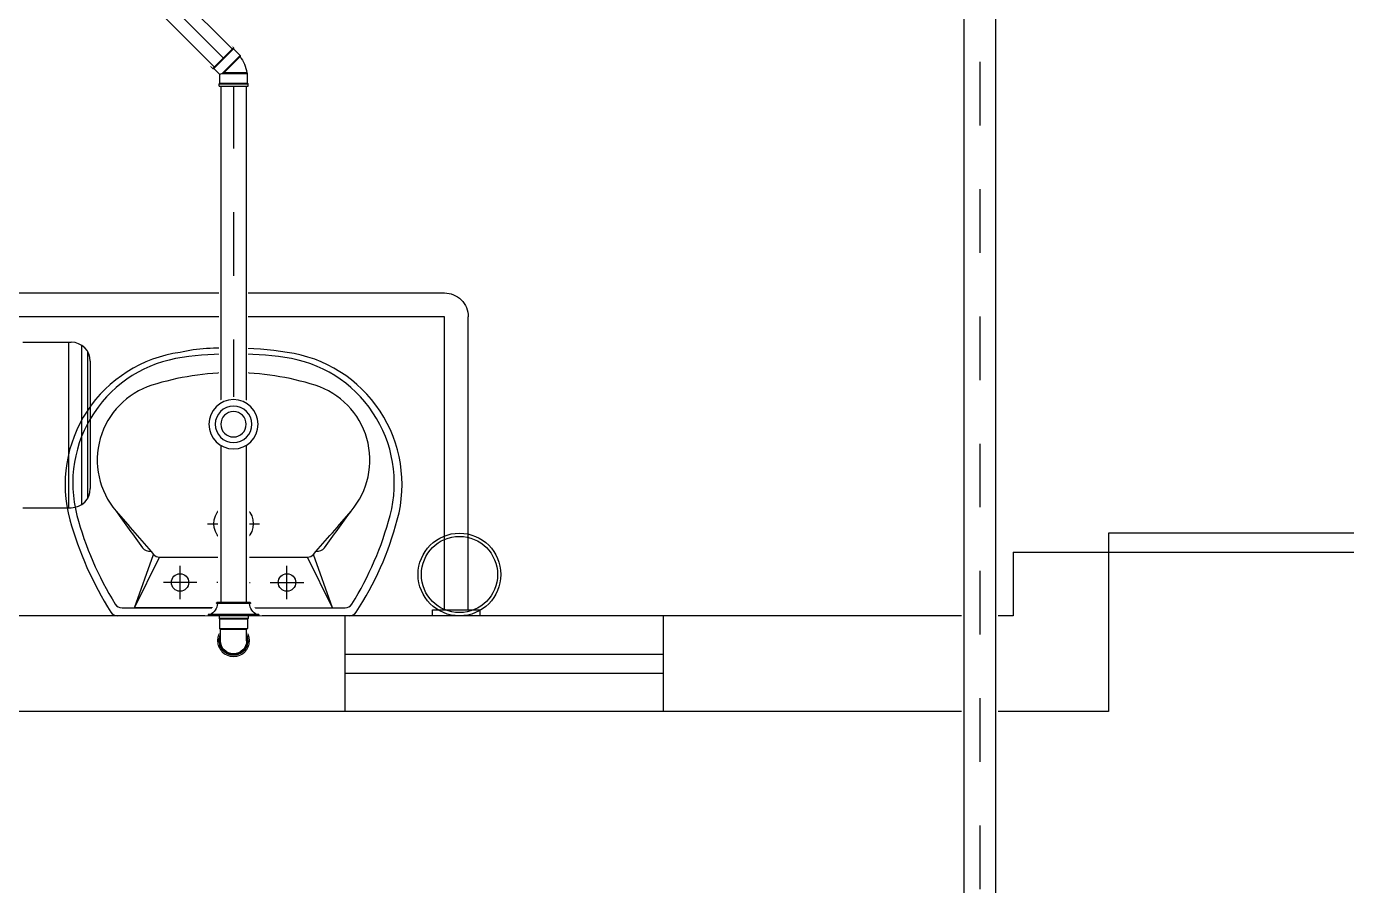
# Model space of a CAD drawing. Header units: inches. Extents: x 542787 to 543192, y 9574025 to 9574373.
# Drawn here: x 543043.391 to 543045.465, y 9574108.026 to 9574109.376 of the extents above; entities that cross this region are included whole.
import ezdxf
from ezdxf.enums import TextEntityAlignment as Align

# ---------------------------------------------------------------- set-up
doc = ezdxf.new("R2010")
doc.units = ezdxf.units.IN
doc.header["$MEASUREMENT"] = 0
doc.linetypes.add('DASHDOT', pattern=[1, 0.5, -0.25, 0, -0.25])
doc.linetypes.add('HIDDEN2', pattern=[4.7625, 3.175, -1.5875])
for name, color, linetype in [('EIXO', 8, 'Continuous'), ('I-ARQ', 8, 'Continuous'), ('I-ESGOTO', 6, 'Continuous'), ('TINTERNO', 8, 'Continuous')]:
    doc.layers.add(name, color=color, linetype=linetype)
doc.styles.add('25', font='ROMANS.SHX', dxfattribs={"width": 0.7, "height": 0.05})

# ---------------------------------------------------------------- blocks, each defined once
blk = doc.blocks.new('*U169')
at = {"color": 2}
blk.add_wipeout([(0.0285, 0), (0.0285, -5.0637), (-0.0285, -5.0637), (-0.0285, 0)], dxfattribs=at)
for p, q in [((-0.025, 0), (-0.025, -5.0637)), ((0.025, 0), (0.025, -5.0637))]:
    blk.add_line(p, q)
at = {"layer": 'EIXO', "linetype": 'DASHDOT', "ltscale": 0.01}
blk.add_line((0, 0), (0, -5.0637), dxfattribs=at)
blk = doc.blocks.new('*U155')
at = {"color": 2}
blk.add_wipeout([(-0.0228, 0), (-0.0228, 0.8137), (0.0228, 0.8137), (0.0228, 0)], dxfattribs=at)
for p, q in [((-0.02, 0), (-0.02, 0.8137)), ((0.02, 0), (0.02, 0.8137))]:
    blk.add_line(p, q)
at = {"layer": 'EIXO', "linetype": 'DASHDOT', "ltscale": 0.01}
blk.add_line((0, 0), (0, 0.8137), dxfattribs=at)
blk = doc.blocks.new('*U92')
at = {"color": 2}
blk.add_wipeout([(0.0171, 0.0222), (0.0183, 0.0234), (0.0333, 0.0234), (0.0343, 0.0244), (0.039, 0.0244), (0.039, -0.0244), (0.0343, -0.0244), (0.0333, -0.0234), (0.0183, -0.0234), (0.0171, -0.0222), (0.0101, -0.0222), (0.0049, -0.0239), (-0.0057, -0.0237), (-0.0159, -0.0185), (-0.0209, -0.0126), (-0.024, -0.0041), (-0.0242, 0.0027), (-0.0222, 0.01), (-0.0174, 0.0171), (-0.0132, 0.0205), (-0.0048, 0.0239), (0.0022, 0.0243), (0.0101, 0.0222)], dxfattribs=at)
for p, q in [((0.019, 0.0218), (0.0178, 0.0206)), ((0.019, 0.0126), (0.019, 0.0218)), ((0.034, 0.0218), (0.019, 0.0218)), ((0.035, 0.0228), (0.034, 0.0218)), ((0.039, 0.0228), (0.035, 0.0228)), ((0.035, 0.0228), (0.035, -0.0228)), ((0.039, 0.0228), (0.039, -0.0228)), ((0.0098, 0.0206), (0.0178, 0.0206)), ((0.0178, 0.0206), (0.0178, 0.0143)), ((0.0098, -0.0206), (0.0178, -0.0206)), ((0.0178, -0.0206), (0.0178, -0.0143)), ((0.019, -0.0218), (0.0178, -0.0206)), ((0.019, -0.0126), (0.019, -0.0218)), ((0.034, -0.0218), (0.019, -0.0218)), ((0.035, -0.0228), (0.034, -0.0218)), ((0.039, -0.0228), (0.035, -0.0228))]:
    blk.add_line(p, q)
for radius in [0.0228, 0.02]:
    blk.add_circle((0, 0), radius)
at = {"layer": 'TINTERNO'}
blk.add_line((0.034, 0.0218), (0.034, -0.0218), dxfattribs=at)
blk.add_circle((0, 0), 0.0188, dxfattribs=at)
blk = doc.blocks.new('*U69')
at = {"color": 2}
blk.add_wipeout([(0.0026, 0.0263), (0.0167, 0.0222), (0.0266, 0.0115), (0.0291, -0.0016), (0.0243, -0.0154), (0.0138, -0.0241), (0.0026, -0.0262), (-0.0119, -0.0222), (-0.022, -0.0097), (-0.0237, 0.0006), (-0.0204, 0.0115), (-0.0115, 0.0225)], dxfattribs=at)
blk.add_circle((0.0027, 0), 0.025)
at = {"color": 8, "ltscale": 0.01}
blk.add_circle((0.0027, 0), 0.0233, dxfattribs=at)
for centre, start, end in [((0.0027, 0.0125), 132.0789, 270), ((0.0027, -0.0125), 312.0789, 90)]:
    blk.add_arc(centre, 0.0125, start, end, dxfattribs=at)
blk = doc.blocks.new('*U68')
at = {"color": 2}
blk.add_wipeout([(0.0171, 0.0222), (0.0183, 0.0234), (0.0333, 0.0234), (0.0343, 0.0244), (0.039, 0.0244), (0.039, -0.0244), (0.0343, -0.0244), (0.0333, -0.0234), (0.0183, -0.0234), (0.0171, -0.0222), (0.0101, -0.0222), (0.0049, -0.0239), (-0.0057, -0.0237), (-0.0159, -0.0185), (-0.0209, -0.0126), (-0.024, -0.0041), (-0.0242, 0.0027), (-0.0222, 0.01), (-0.0174, 0.0171), (-0.0132, 0.0205), (-0.0048, 0.0239), (0.0022, 0.0243), (0.0101, 0.0222)], dxfattribs=at)
for p, q in [((0.019, 0.0218), (0.0178, 0.0206)), ((0.034, 0.0218), (0.019, 0.0218)), ((0.035, 0.0228), (0.034, 0.0218)), ((0.039, 0.0228), (0.035, 0.0228)), ((0.039, 0.0228), (0.039, -0.0228)), ((0, 0.0206), (0.0178, 0.0206)), ((0, -0.0206), (0.0178, -0.0206)), ((0.019, -0.0218), (0.0178, -0.0206)), ((0.034, -0.0218), (0.019, -0.0218)), ((0.035, -0.0228), (0.034, -0.0218)), ((0.039, -0.0228), (0.035, -0.0228))]:
    blk.add_line(p, q)
at = {"color": 8}
for p, q in [((0.019, -0.0218), (0.019, 0.0218)), ((0.034, 0.0218), (0.034, -0.0218)), ((0.035, 0.0228), (0.035, -0.0228)), ((0.0178, 0.0206), (0.0178, -0.0206))]:
    blk.add_line(p, q, dxfattribs=at)
blk.add_arc((0, 0), 0.0228, 64.6232, 295.3768, dxfattribs=at)
for radius, start, end in [(0.0218, 70.9009, 289.0991), (0.0206, 90, 270)]:
    blk.add_arc((0, 0), radius, start, end)
blk = doc.blocks.new('SF40B5')
at = {"color": 8, "linetype": 'Continuous'}
for p, q in [((0.0011, 0.04), (0, 0.04)), ((0, 0.04), (0, -0.04)), ((0.0011, 0.04), (0.0011, -0.04)), ((0.0191, 0.0267), (0.0184, 0.0267)), ((0.0184, 0.0267), (0.0184, -0.0267)), ((0.0197, 0.026), (0.0197, -0.026)), ((0.0011, -0.04), (0, -0.04)), ((0.0191, -0.0267), (0.0184, -0.0267))]:
    blk.add_line(p, q, dxfattribs=at)
at = {"linetype": 'Continuous'}
for p, q in [((0.2669, 0.02), (0.0197, 0.02)), ((0.2669, -0.02), (0.0197, -0.02))]:
    blk.add_line(p, q, dxfattribs=at)
for radius in [0.0387, 0.02]:
    blk.add_circle((0.3, 0), radius)
at = {"color": 8}
blk.add_circle((0.3, 0), 0.0287, dxfattribs=at)
at = {"linetype": 'Continuous'}
for centre, start, end in [((0.0187, 0.0443), 201.6148, 268.9949), ((0.0187, -0.0443), 91.0051, 158.3852)]:
    blk.add_arc(centre, 0.019, start, end, dxfattribs=at)
at = {"color": 8, "linetype": 'Continuous'}
for centre, start, end in [((0.0191, 0.026), 0, 90), ((0.0191, -0.026), 270, 0)]:
    blk.add_arc(centre, 0.000667, start, end, dxfattribs=at)
at = {"color": 2}
blk.add_wipeout([(0.0011, 0.0446), (0.0067, 0.0446), (0.0067, 0.0383), (0.0149, 0.0312), (0.0253, 0.0312), (0.0253, 0.0246), (0.2659, 0.0246), (0.2726, 0.0326), (0.2841, 0.0398), (0.2972, 0.0431), (0.3107, 0.0422), (0.3233, 0.0371), (0.3337, 0.0284), (0.3408, 0.017), (0.3441, 0.0038), (0.3432, -0.0097), (0.3382, -0.0222), (0.3295, -0.0326), (0.318, -0.0398), (0.3049, -0.0431), (0.2914, -0.0422), (0.2788, -0.0371), (0.2684, -0.0284), (0.266, -0.0246), (0.0253, -0.0246), (0.0253, -0.0312), (0.0149, -0.0312), (0.0067, -0.0383), (0.0067, -0.0446), (0.0011, -0.0446)], dxfattribs=at)
at = {"color": 8, "linetype": 'Continuous'}
for p, q in [((0.0021, 0.04), (0.0011, 0.04)), ((0.0011, 0.04), (0.0011, -0.04)), ((0.0021, 0.04), (0.0021, -0.04)), ((0.0201, 0.0267), (0.0194, 0.0267)), ((0.0194, 0.0267), (0.0194, -0.0267)), ((0.0208, 0.026), (0.0208, -0.026)), ((0.0021, -0.04), (0.0011, -0.04)), ((0.0201, -0.0267), (0.0194, -0.0267))]:
    blk.add_line(p, q, dxfattribs=at)
at = {"linetype": 'Continuous'}
for p, q in [((0.2679, 0.02), (0.0208, 0.02)), ((0.2679, -0.02), (0.0208, -0.02))]:
    blk.add_line(p, q, dxfattribs=at)
for radius in [0.0387, 0.02]:
    blk.add_circle((0.3011, 0), radius)
at = {"color": 8}
blk.add_circle((0.3011, 0), 0.0287, dxfattribs=at)
at = {"linetype": 'Continuous'}
for centre, start, end in [((0.0198, 0.0443), 201.6148, 268.9949), ((0.0198, -0.0443), 91.0051, 158.3852)]:
    blk.add_arc(centre, 0.019, start, end, dxfattribs=at)
at = {"color": 8, "linetype": 'Continuous'}
for centre, start, end in [((0.0201, 0.026), 0, 90), ((0.0201, -0.026), 270, 0)]:
    blk.add_arc(centre, 0.000667, start, end, dxfattribs=at)
blk = doc.blocks.new('*U93')
at = {"color": 1, "style": '25'}
for tag, flags, p in [('DESCRICAO', 1, (-0.1561, -0.1085)), ('MARCA', 1, (-0.1561, -0.1877)), ('QUANT.', 3, (-0.1561, -0.2718))]:
    blk.add_attdef(tag, text='', height=0.05, dxfattribs=dict(at, flags=flags)).set_placement(p, align=Align.CENTER)
at = {"color": 2}
blk.add_wipeout([(0.0364, 0.0026), (0.0334, -0.0005), (0.032, -0.0005), (0.0229, -0.0095), (0.0229, -0.0224), (0.0239, -0.0234), (0.0239, -0.0277), (-0.0233, -0.0277), (-0.0233, -0.0234), (-0.0223, -0.0224), (-0.0223, -0.0074), (-0.021, -0.0061), (-0.0174, 0.0077), (-0.0106, 0.0191), (-0.0106, 0.0209), (0, 0.0315), (0, 0.0329), (0.0031, 0.0359)], dxfattribs=at)
for p, q in [((0.0008, 0.0311), (-0.0098, 0.0205)), ((0.0036, 0.0354), (0.0008, 0.0326)), ((0.0008, 0.0326), (0.033, 0.0003)), ((0.0008, 0.0326), (0.0008, 0.0311)), ((0.0359, 0.0031), (0.0036, 0.0354)), ((-0.0098, 0.0205), (0.0184, -0.0077)), ((-0.0098, 0.0205), (-0.0098, 0.0188)), ((0.0316, 0.0003), (0.0221, -0.0092)), ((0.033, 0.0003), (0.0316, 0.0003)), ((0.0359, 0.0031), (0.033, 0.0003)), ((-0.0215, -0.0077), (-0.0203, -0.0065)), ((0.0184, -0.0077), (-0.0215, -0.0077)), ((-0.0215, -0.0227), (-0.0215, -0.0077)), ((0.0184, -0.0077), (0.0221, -0.0092)), ((0.0221, -0.0227), (0.0221, -0.0092)), ((-0.0225, -0.0237), (-0.0215, -0.0227)), ((0.0231, -0.0237), (-0.0225, -0.0237)), ((-0.0225, -0.0277), (-0.0225, -0.0237)), ((0.0231, -0.0277), (-0.0225, -0.0277)), ((0.0231, -0.0237), (0.0221, -0.0227)), ((0.0231, -0.0277), (0.0231, -0.0237))]:
    blk.add_line(p, q)
at = {"color": 8}
for p, q in [((0.0008, 0.0311), (0.0316, 0.0003)), ((0.0155, -0.0065), (-0.0098, 0.0188)), ((-0.0203, -0.0065), (0.0155, -0.0065)), ((0.0155, -0.0065), (0.0184, -0.0077)), ((0.0221, -0.0227), (-0.0215, -0.0227))]:
    blk.add_line(p, q, dxfattribs=at)
blk.add_arc((0.0374, -0.0155), 0.0584, 143.9327, 171.0673)
blk = doc.blocks.new('*U178')
at = {"color": 2}
blk.add_wipeout([(0.0161, -0.0161), (-1.5988, -1.631), (-1.631, -1.5988), (-0.0161, 0.0161)], dxfattribs=at)
for p, q in [((-0.0141, 0.0141), (-1.629, -1.6007)), ((0.0141, -0.0141), (-1.6007, -1.629))]:
    blk.add_line(p, q)
at = {"layer": 'EIXO', "linetype": 'DASHDOT', "ltscale": 0.01}
blk.add_line((0, 0), (-1.6149, -1.6149), dxfattribs=at)

msp = doc.modelspace()

# ---------------------------------------------------------------- linework, layer by layer
at = {"layer": 'I-ARQ', "extrusion": (0, 0, -1)}
for p, q in [((543043.3754, 9574108.9576), (543044.0473, 9574108.9576)), ((543044.0473, 9574108.9201), (543043.3754, 9574108.9201)), ((543044.0473, 9574108.4595), (543044.0473, 9574108.9201)), ((543044.0848, 9574108.4595), (543044.0848, 9574108.9201)), ((543044.0285, 9574108.4595), (543044.1035, 9574108.4595)), ((543044.0285, 9574108.4501), (543044.0285, 9574108.4595)), ((543044.1035, 9574108.4501), (543044.1035, 9574108.4595))]:
    msp.add_line(p, q, dxfattribs=at)
at = {"layer": 'I-ARQ'}
for p, q in [((543043.3851, 9574108.8801), (543043.461, 9574108.8801)), ((543043.4566, 9574108.8801), (543043.4566, 9574108.6201)), ((543043.4769, 9574108.8755), (543043.4769, 9574108.6247)), ((543043.4863, 9574108.8662), (543043.4863, 9574108.634)), ((543043.491, 9574108.8501), (543043.491, 9574108.6501)), ((543043.3851, 9574108.6201), (543043.461, 9574108.6201)), ((543046.091, 9574108.5801), (543045.091, 9574108.5801)), ((543045.091, 9574108.5801), (543045.091, 9574108.5501)), ((543044.941, 9574108.5501), (543044.941, 9574108.4501)), ((543044.941, 9574108.5501), (543045.091, 9574108.5501)), ((543045.091, 9574108.5501), (543045.091, 9574108.3001)), ((543045.091, 9574108.5501), (543046.091, 9574108.5501)), ((543044.941, 9574108.4501), (543041.541, 9574108.4501)), ((543043.8982, 9574108.4501), (543043.5338, 9574108.4501)), ((543043.891, 9574108.4501), (543043.891, 9574108.3001)), ((543044.391, 9574108.4501), (543044.391, 9574108.3001)), ((543045.091, 9574108.3001), (543041.396, 9574108.3001))]:
    msp.add_line(p, q, dxfattribs=at)
at = {"layer": 'I-ARQ', "linetype": 'Continuous'}
for p, q in [((543043.716, 9574108.636), (543043.716, 9574108.554)), ((543043.675, 9574108.595), (543043.757, 9574108.595)), ((543043.5606, 9574108.4627), (543043.5904, 9574108.5468)), ((543043.5606, 9574108.4627), (543043.5999, 9574108.5425)), ((543043.5999, 9574108.5425), (543043.8321, 9574108.5425)), ((543043.8714, 9574108.4627), (543043.8321, 9574108.5425)), ((543043.8714, 9574108.4627), (543043.8416, 9574108.5468)), ((543043.632, 9574108.4764), (543043.632, 9574108.5289)), ((543043.716, 9574108.4764), (543043.716, 9574108.5289)), ((543043.8, 9574108.4764), (543043.8, 9574108.5289)), ((543043.6583, 9574108.5026), (543043.6058, 9574108.5026)), ((543043.716, 9574108.5026), (543043.6898, 9574108.5026)), ((543043.716, 9574108.5026), (543043.7423, 9574108.5026)), ((543043.7738, 9574108.5026), (543043.8263, 9574108.5026)), ((543043.5408, 9574108.4627), (543043.8714, 9574108.4627)), ((543043.716, 9574108.4627), (543043.5606, 9574108.4627)), ((543043.716, 9574108.4627), (543043.8913, 9574108.4627))]:
    msp.add_line(p, q, dxfattribs=at)
at = {"layer": 'I-ARQ', "linetype": 'HIDDEN2'}
for p, q in [((543043.891, 9574108.3901), (543044.391, 9574108.3901)), ((543043.891, 9574108.3601), (543044.391, 9574108.3601))]:
    msp.add_line(p, q, dxfattribs=at)
at = {"layer": 'I-ARQ', "linetype": 'Continuous'}
for centre, radius in [((543043.716, 9574108.595), 0.031), ((543043.716, 9574108.595), 0.021), ((543043.632, 9574108.5026), 0.0137), ((543043.716, 9574108.5026), 0.0137), ((543043.8, 9574108.5026), 0.0137)]:
    msp.add_circle(centre, radius, dxfattribs=at)
at = {"layer": 'I-ARQ', "linetype": 'Continuous', "ltscale": 2.5}
for radius in [0.065, 0.0599]:
    msp.add_circle((543044.071, 9574108.5151), radius, dxfattribs=at)
at = {"layer": 'I-ARQ'}
for centre, radius, start, end in [((543045.1349, 9574108.5949), 0.9562, 359.1118, 92.6331), ((543043.461, 9574108.8501), 0.03, 0, 90), ((543043.461, 9574108.6501), 0.03, 270, 0)]:
    msp.add_arc(centre, radius, start, end, dxfattribs=at)
at = {"layer": 'I-ARQ', "linetype": 'Continuous'}
for centre, radius, start, end in [((543043.6609, 9574108.6565), 0.2096, 97.945, 195.2919), ((543043.6941, 9574108.584), 0.2869, 85.6149, 102.5105), ((543043.7251, 9574108.4033), 0.4669, 80.7573, 91.1173), ((543043.7713, 9574108.6566), 0.2095, 344.6738, 82.0893), ((543043.6629, 9574108.6586), 0.1995, 97.8851, 194.7183), ((543043.716, 9574108.2751), 0.5866, 90, 97.8851), ((543043.716, 9574108.2751), 0.5866, 82.1149, 90), ((543043.7691, 9574108.6586), 0.1995, 345.2817, 82.1149), ((543043.716, 9574108.4081), 0.4242, 90, 107.587), ((543043.716, 9574108.4081), 0.4242, 72.413, 90), ((543043.6251, 9574108.695), 0.1233, 107.587, 220.5597), ((543043.8069, 9574108.695), 0.1233, 319.4403, 72.413), ((543043.9929, 9574108.7515), 0.5549, 195.7102, 212.1872), ((543043.9584, 9574108.7362), 0.505, 194.7183, 211.9899), ((543048.9973, 9574112.5222), 6.7189, 215.55971, 216.16525), ((543048.6359, 9574112.9837), 6.7189, 220.55971, 221.32768), ((543038.7961, 9574112.9837), 6.7189, 318.67232, 319.44029), ((543038.4347, 9574112.5222), 6.7189, 323.83475, 324.44029), ((543043.4736, 9574108.7362), 0.505, 328.0101, 345.2817), ((543043.4916, 9574108.7282), 0.4982, 326.8675, 345.2351), ((543043.5841, 9574108.5653), 0.0137, 216.1653, 278.2711), ((543043.8479, 9574108.5653), 0.0137, 261.7289, 323.8347), ((543043.5999, 9574108.5551), 0.0126, 221.3277, 270), ((543043.8321, 9574108.5551), 0.0126, 270, 318.6723), ((543043.5338, 9574108.4627), 0.0126, 212.7859, 270), ((543043.5408, 9574108.4753), 0.0126, 211.9899, 270), ((543043.8913, 9574108.4753), 0.0126, 270, 328.0101), ((543043.898, 9574108.4631), 0.013, 270.8805, 326.3336)]:
    msp.add_arc(centre, radius, start, end, dxfattribs=at)
at = {"layer": 'I-ARQ', "extrusion": (0, 0, -1)}
msp.add_ellipse((543044.0473, 9574108.9201), major_axis=(-0.0265, -0.0265), ratio=1, start_param=2.356194, end_param=3.926991, dxfattribs=at)

# ---------------------------------------------------------------- next in the draw order: block references
at = {"layer": 'I-ESGOTO', "xscale": -1}
msp.add_blockref('*U169', (543044.8884, 9574110.5207), dxfattribs=at)
for name, p, rotation in [('*U155', (543043.716, 9574109.2846), 180), ('*U92', (543043.716, 9574108.4111), 270)]:
    msp.add_blockref(name, p, dxfattribs=dict(at, rotation=rotation))

# ---------------------------------------------------------------- next in the draw order: block references
at = {"layer": 'I-ESGOTO', "color": 2, "xscale": -1}
msp.add_blockref('*U93', (543043.7165, 9574109.3101), dxfattribs=at)
at = {"layer": 'I-ESGOTO', "xscale": -1, "rotation": 270}
msp.add_blockref('*U69', (543043.716, 9574108.4086), dxfattribs=at)

# ---------------------------------------------------------------- next in the draw order: block references
at = {"layer": 'I-ESGOTO', "xscale": -1}
for name, p, rotation in [('*U178', (543043.6991, 9574109.3277), 180), ('*U68', (543043.716, 9574108.4111), 270)]:
    msp.add_blockref(name, p, dxfattribs=dict(at, rotation=rotation))

# ---------------------------------------------------------------- next in the draw order: block references
at = {"layer": 'I-ESGOTO', "xscale": -1, "rotation": 270}
msp.add_blockref('SF40B5', (543043.716, 9574108.4501), dxfattribs=at)

doc.saveas('drawing.dxf')
